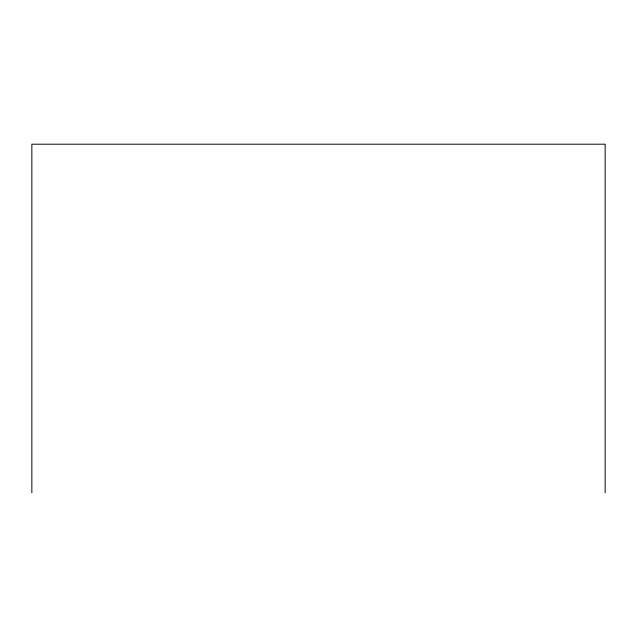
<?xml version="1.0" encoding="UTF-8"?>
<svg xmlns="http://www.w3.org/2000/svg" width="637" height="637" viewBox="0 0 637 637"><rect width="100%" height="100%" fill="white"/><g stroke="black" fill="none" stroke-linecap="round" stroke-linejoin="round"><path stroke-width="0.96" d="M605.15 492.799L605.15 144.201L31.85 144.201L31.85 492.799"/></g></svg>
